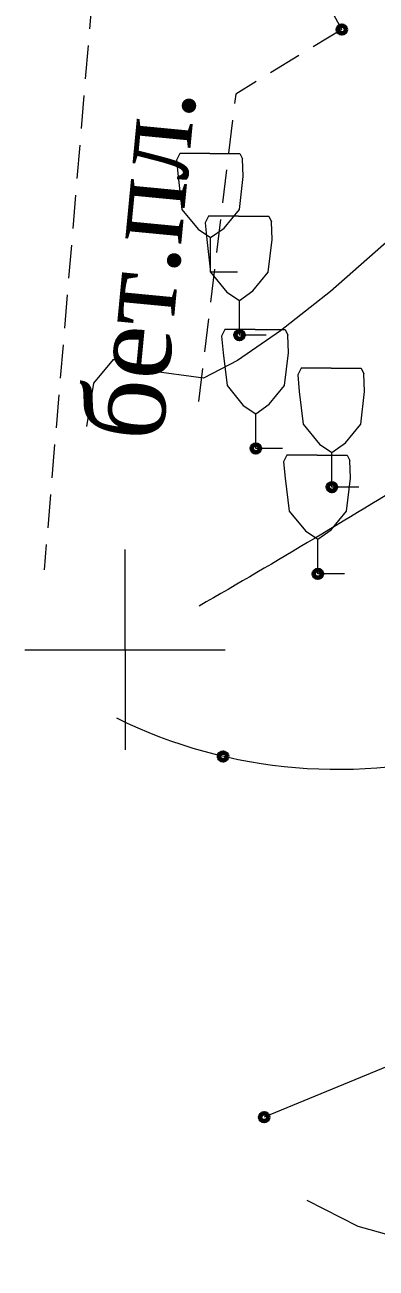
# Model space of a CAD drawing. Header units: metres. Extents: x 5191936 to 10384803, y 4968796 to 9938221.
# Drawn here: x 5192348.5 to 5192353.76, y 4968940.74 to 4968959.36 of the extents above; entities that cross this region are included whole.
import ezdxf

# ---------------------------------------------------------------- set-up
doc = ezdxf.new("R2010")
doc.units = ezdxf.units.M
doc.linetypes.add('DASHED', pattern=[0.75, 0.5, -0.25])
doc.layers.get('0').update_dxf_attribs({"lineweight": 18})
for name, color, linetype, lineweight in [('71133200', 7, 'Continuous', 18), ('GEO_POINTS', 7, 'Continuous', 18), ('Grid', 7, 'Continuous', 18), ('R_Поверхность6_CNT-MIN', 7, 'Continuous', 18), ('R_Поверхность8_CNT-MIN', 7, 'Continuous', 18), ('Sit', 7, 'Continuous', 18), ('Text', 7, 'Continuous', 18)]:
    doc.layers.add(name, color=color, linetype=linetype, lineweight=lineweight)
doc.styles.add('eskd', font='ESKD1.shx', dxfattribs={"width": 1.2, "oblique": 15})
doc.styles.add('style1', font='times.ttf', dxfattribs={"height": 1})

# ---------------------------------------------------------------- blocks, each defined once
blk = doc.blocks.new('71133200')
for p, q in [((-0.924145, 3.560442), (-1.024145, 3.360442)), ((-1.024145, 3.360442), (-0.977382, 2.864397)), ((-0.024145, 3.560442), (-0.924145, 3.560442)), ((-0.024145, 3.560442), (0.875855, 3.560442)), ((0.875855, 3.560442), (0.958164, 3.395824)), ((0.975974, 2.864397), (0.958164, 3.395824)), ((-0.977382, 2.864397), (-0.861899, 1.88241)), ((0.861899, 1.88241), (0.975974, 2.864397)), ((-0.861899, 1.88241), (-0.374616, 1.28565)), ((0.401375, 1.321765), (0.861899, 1.88241)), ((-0.374616, 1.28565), (0, 1.039723)), ((0, 1.039723), (0.401375, 1.321765)), ((0, 0), (0, 1.039723)), ((0.8, 0), (0, 0))]:
    blk.add_line(p, q)
at = {"style": 'eskd', "oblique": 14.9999778}
blk.add_attdef('Z', (1.873004, -0.239356), '', height=2, dxfattribs=at)
blk = doc.blocks.new('GRID')
at = {"layer": 'Grid', "color": 104}
blk.add_line((-1.5, 0), (1.5, 0), dxfattribs=at)
for points in [[(0, 0), (0, 1.5)], [(0, 0), (0, -1.5)]]:
    blk.add_lwpolyline(points, dxfattribs=at)

msp = doc.modelspace()

# ---------------------------------------------------------------- linework, layer by layer
at = {"layer": 'GEO_POINTS', "lineweight": 60}
for centre in [(5192353.244, 4968959.291, 290.335), (5192351.712, 4968954.715, 290.511), (5192351.957, 4968953.017, 290.624), (5192353.097, 4968952.438, 290.372), (5192352.886, 4968951.137, 290.708), (5192351.466, 4968948.403, 290.671), (5192352.083, 4968942.996, 290.921)]:
    msp.add_circle(centre, 0.06, dxfattribs=at)
at = {"layer": 'R_Поверхность6_CNT-MIN', "color": 32, "elevation": 291, "flags": 128}
msp.add_lwpolyline([(5192356.633, 4968944.872), (5192355.393, 4968944.362), (5192354.67, 4968943.963), (5192354.463, 4968943.676), (5192355.005, 4968943.479), (5192356.122, 4968943.407), (5192357.216, 4968943.499), (5192358.25, 4968944.005), (5192359.259, 4968944.689), (5192359.87, 4968944.894), (5192359.936, 4968944.434), (5192359.767, 4968943.577), (5192359.419, 4968942.561), (5192358.947, 4968941.625), (5192358.408, 4968941.009), (5192357.555, 4968940.736), (5192356.48, 4968940.746), (5192354.456, 4968941.089), (5192353.488, 4968941.358), (5192352.727, 4968941.751)], dxfattribs=at)
at = {"layer": 'R_Поверхность8_CNT-MIN', "color": 32, "elevation": 290.5, "flags": 128}
msp.add_lwpolyline([(5192364.403, 4968971.058), (5192364.212, 4968970.016), (5192363.987, 4968969.108), (5192363.684, 4968968.242), (5192363.333, 4968967.438), (5192362.943, 4968966.722), (5192362.359, 4968966.003), (5192360.975, 4968964.852), (5192360.352, 4968964.202), (5192359.947, 4968963.562), (5192358.925, 4968961.427), (5192358.407, 4968960.666), (5192357.197, 4968959.281), (5192354.746, 4968956.839), (5192353.075, 4968955.366), (5192352.327, 4968954.778), (5192351.682, 4968954.335), (5192351.172, 4968954.071), (5192350.362, 4968954.178), (5192349.82, 4968954.351), (5192349.526, 4968953.995), (5192349.42, 4968953.344)], dxfattribs=at)
at = {"layer": 'R_Поверхность8_CNT-MIN', "color": 32}
msp.add_lwpolyline([(5192376.924, 4968960.927, 0.053364), (5192371.851, 4968961.161, 0.083911), (5192368.692, 4968960.428, 0.001205), (5192365.165, 4968958.946, 0.004238), (5192364.167, 4968958.514, 0.001916), (5192361.108, 4968957.145, 0.012103), (5192360.63, 4968956.915, 0.043855), (5192359.9, 4968956.456, -0.009757), (5192356.774, 4968954.182, -0.013155), (5192354.549, 4968952.714, -0.008741), (5192351.107, 4968950.654)], format="xyb", dxfattribs=at)
at = {"layer": 'Sit', "linetype": 'DASHED', "flags": 128}
for points, elevation in [([(5192353.244, 4968959.291), (5192350.835, 4968963.781)], 290.335), ([(5192348.501, 4968962.529), (5192349.57, 4968960.542), (5192348.789, 4968951.2)], 290.271), ([(5192353.244, 4968959.291), (5192351.657, 4968958.326), (5192351.094, 4968953.685)], 290.335)]:
    msp.add_lwpolyline(points, dxfattribs=dict(at, elevation=elevation))
at = {"layer": 'Sit', "elevation": 291.423, "flags": 128}
msp.add_lwpolyline([(5192378.899, 4968953.563), (5192370.681, 4968950.752), (5192361.425, 4968946.847), (5192352.083, 4968942.996)], dxfattribs=at)
at = {"layer": 'Sit', "elevation": 290.831, "flags": 128}
msp.add_lwpolyline([(5192355.313, 4968948.518, -0.189696), (5192349.878, 4968948.974, -1.594534)], format="xyb", dxfattribs=at)

# ---------------------------------------------------------------- block references
at = {"layer": '71133200', "color": 7, "xscale": 0.5, "yscale": 0.5, "zscale": 0.5}
for p in [(5192351.281, 4968955.656, 290.511), (5192351.712, 4968954.715, 290.511), (5192351.957, 4968953.017, 290.624), (5192353.097, 4968952.438, 290.372), (5192352.886, 4968951.137, 290.708)]:
    msp.add_blockref('71133200', p, dxfattribs=at)
at = {"layer": 'Grid', "color": 7, "linetype": 'Continuous'}
msp.add_blockref('GRID', (5192350, 4968950), dxfattribs=at)
msp.add_blockref('GRID', (5192350, 4968950), dxfattribs=at)

# ---------------------------------------------------------------- texts
at = {"layer": 'Text', "style": 'style1'}
msp.add_text('бет.пл.', height=1.2, rotation=84.5201, dxfattribs=at).set_placement((5192350.554, 4968953.093, -289.314))

doc.saveas('drawing.dxf')
